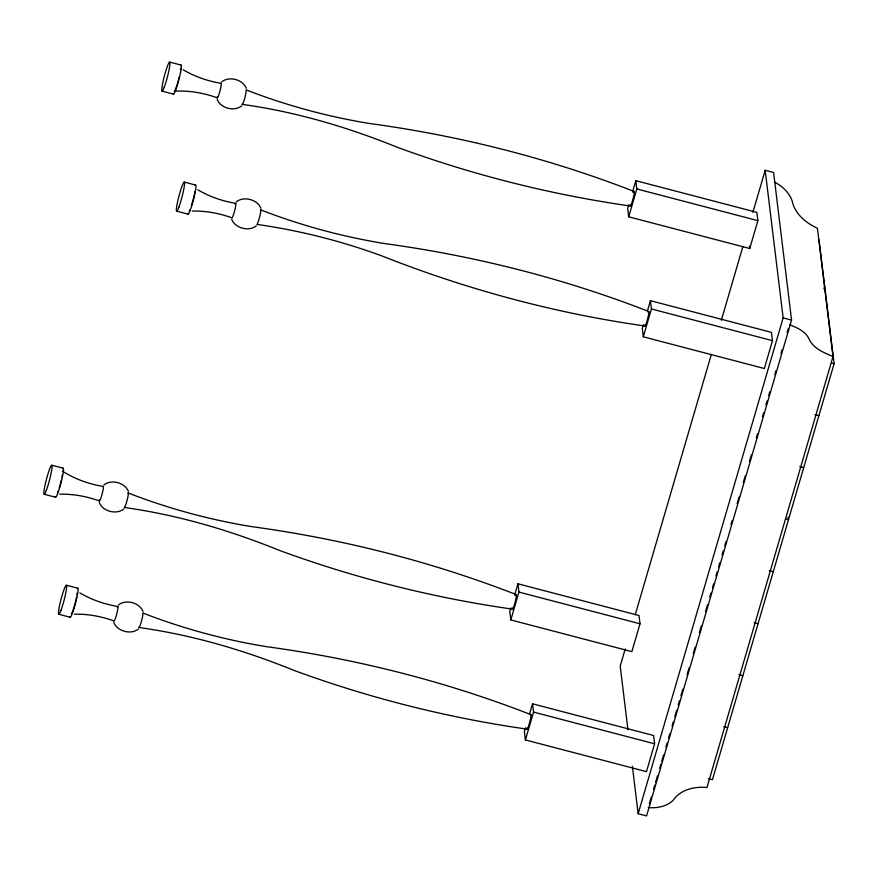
<?xml version="1.0" encoding="UTF-8"?>
<svg xmlns="http://www.w3.org/2000/svg" width="878" height="878" viewBox="0 0 878 878"><rect width="100%" height="100%" fill="white"/><g stroke="black" fill="none" stroke-linecap="round" stroke-linejoin="round"><path stroke-width="1.32" d="M510.908 607.85L509.8 611.648L510.809 619.934L631.864 651.641L640.007 623.786L638.997 615.5L517.943 583.804L514.618 595.196M628.791 204.717L627.682 208.514L628.692 216.811L749.746 248.507L757.89 220.663L756.88 212.377L635.826 180.67L632.5 192.062M510.809 619.934L518.953 592.09L517.943 583.804M628.692 216.811L636.835 188.968L635.826 180.67M525.516 727.851L524.396 731.648L525.406 739.945L646.46 771.641L654.604 743.798L653.594 735.501L532.54 703.805L529.577 713.935M643.398 324.728L642.279 328.526L643.289 336.812L764.343 368.508L772.486 340.664L771.477 332.378L650.422 300.682L647.47 310.801M525.406 739.945L533.55 712.091L532.54 703.805M643.289 336.812L651.432 308.968L650.422 300.682M625.202 649.018L620.197 666.117L627.946 729.761M635.2 614.83L711.345 354.427M721.343 320.229L742.876 246.586M752.874 212.388L765.188 170.299L773.606 172.505L791.561 320.097L646.57 815.914L638.152 813.708L632.39 766.318M638.152 813.708L783.143 317.891L765.188 170.299M649.369 803.622L651.3 797.048M653.605 789.146L654.758 785.206M655.526 782.572L657.457 775.987M659.762 768.096L660.914 764.145M661.683 761.511L663.614 754.937M665.919 747.035L667.071 743.095M668.619 737.827L669.771 733.876M672.076 725.985L673.228 722.034M674.776 716.777L676.697 710.192M678.233 704.924L679.385 700.984M680.933 695.716L682.854 689.142M687.09 674.666L689.01 668.081M693.247 653.605L695.167 647.031M699.404 632.555L701.324 625.97M705.561 611.494L707.481 604.92M709.786 597.018L710.939 593.067M712.486 587.81L713.638 583.859M715.943 575.968L717.096 572.017M718.643 566.749L719.795 562.809M722.1 554.907L723.252 550.956M724.8 545.699L725.952 541.748M730.957 524.638L732.109 520.698M737.114 503.588L739.035 497.003M743.271 482.527L745.192 475.953M749.428 461.477L751.348 454.892M756.353 437.782L757.505 433.842M762.51 416.732L763.662 412.781M765.967 404.89L767.131 400.939M768.667 395.671L769.819 391.731M774.824 374.621L775.976 370.67M780.981 353.56L782.133 349.62M787.138 332.51L788.29 328.559M823.926 288.873L824.683 286.272M774.528 182.086C783.439 186.663 791.254 194.554 793.13 204.706C797.18 215.703 807.003 223.517 817.407 228.225L833.013 356.512L706.988 787.489C694.739 786.315 680.735 789.432 673.327 800.088C666.885 806.652 657.051 808.32 648.216 807.573M819.031 239.826L834.1 363.679L712.442 779.708L708.513 778.676M221.728 81.884C229.004 75.793 242.932 79.448 246.301 88.316M241.713 105.821C234.437 111.912 220.51 108.268 217.14 99.39M236.325 201.885C243.601 195.805 257.539 199.449 260.898 208.327M256.31 225.833C249.034 231.913 235.106 228.269 231.748 219.401M103.845 485.018C111.122 478.927 125.049 482.582 128.418 491.45M123.831 508.955C116.554 515.046 102.627 511.391 99.258 502.523M118.442 605.019C125.719 598.928 139.657 602.582 143.015 611.45M138.428 628.955C131.151 635.046 117.224 631.403 113.855 622.524M192.249 211.071C205.759 210.753 219.28 213.233 231.957 217.854M59.759 494.204C73.28 493.875 86.79 496.355 99.477 500.987M74.356 614.205C87.877 613.876 101.398 616.367 114.074 620.987M242.284 104.383C295.776 111.769 347.864 127.222 397.833 147.482C473.022 175.018 551.088 194.707 630.36 206.001M644.957 326.001C554.676 313.226 466.086 289.257 381.326 255.707C341.092 240.967 299.31 230.431 256.881 224.384A7.507 0.801 -75.3 0 0 259.789 216.372A7.507 0.801 -75.3 0 0 260.415 210.061M124.402 507.506C177.894 514.903 229.981 530.345 279.95 550.605C355.14 578.152 433.205 597.83 512.478 609.134M138.998 627.518C192.491 634.904 244.578 650.346 294.547 670.605C369.737 698.153 447.802 717.842 527.074 729.135M221.157 83.333C207.845 81.149 194.839 76.693 183.217 69.779M235.765 203.334C222.441 201.15 209.436 196.694 197.813 189.78M103.275 486.467C88.843 484.085 74.74 479.059 62.426 471.091M117.871 606.468C104.559 604.284 91.553 599.817 79.931 592.913M169.652 62.086L181.066 65.071M636.835 188.968L757.89 220.663M162.057 91.125L173.46 94.122M783.143 317.891L791.561 320.097M184.259 182.086L195.662 185.082M651.432 308.968L772.486 340.664M831.477 362.987L834.1 363.679M176.654 211.137L188.057 214.122M814.96 414.646L818.889 415.678M799.748 466.657L803.688 467.678M785.854 518.997L788.477 519.688L788.17 517.109M769.337 570.667L773.266 571.688M754.136 622.667L758.065 623.698M51.769 465.219L63.183 468.204M518.953 592.09L640.007 623.786M738.925 674.677L742.854 675.698M44.174 494.259L55.577 497.244M723.713 726.677L727.653 727.708M66.377 585.22L77.78 588.205M533.55 712.091L654.604 743.798M58.771 614.26L70.174 617.245M217.36 97.853C203.608 92.848 188.858 90.313 174.217 91.235A12.029 1.273 -75.3 0 0 174.634 90.917M634.157 191.481C549.2 158.369 460.237 135.849 369.912 123.546C327.615 116.675 286.03 105.382 246.081 89.863A7.507 0.801 -75.3 0 1 244.699 98.27A7.507 0.801 -75.3 0 1 242.141 104.076M648.765 311.481C563.808 278.37 474.833 255.849 384.509 243.557C342.211 236.676 300.627 225.383 260.678 209.864M516.275 594.615C431.317 561.503 342.354 538.982 252.03 526.679C209.732 519.809 168.148 508.516 128.199 492.986M530.872 714.615C445.914 681.504 356.951 658.983 266.627 646.68C224.329 639.81 182.745 628.516 142.796 612.987A7.507 0.801 -75.3 0 1 141.413 621.394A7.507 0.801 -75.3 0 1 138.867 627.21M833.013 356.512C823.981 352.758 813.269 348.5 809.033 338.974C805.576 331.182 796.829 327.681 789.443 324.608M749.461 246.136L749.746 248.507M180.528 68.44A12.029 1.273 -75.3 0 1 180.517 69.68M179.244 76.891A12.029 1.273 -75.3 0 1 178.761 78.899M178.497 79.92A12.029 1.273 -75.3 0 1 175.238 89.83M220.894 83.531A7.507 0.801 -75.3 0 1 219.774 91.74A7.507 0.801 -75.3 0 1 217.228 96.778M180.539 65.466A15.014 1.591 -75.3 0 1 178.805 79.997A15.014 1.591 -75.3 0 1 173.185 93.518M633.521 192.348A7.507 0.801 -75.3 0 1 633.027 198.944A7.507 0.801 -75.3 0 1 630.228 204.925M117.235 607.335A7.507 0.801 -75.3 0 1 116.983 612.976A7.507 0.801 -75.3 0 1 113.942 620.691M77.231 592.804A12.029 1.273 -75.3 0 1 77.001 594.724M76.573 597.183A12.029 1.273 -75.3 0 1 75.958 600.025M75.727 601.024A12.029 1.273 -75.3 0 1 71.348 614.051M77.253 588.6A15.014 1.591 -75.3 0 1 75.519 603.131A15.014 1.591 -75.3 0 1 69.911 616.652M530.608 714.813A7.507 0.801 -75.3 0 1 529.489 723.022A7.507 0.801 -75.3 0 1 526.943 728.06M127.936 493.184A7.507 0.801 -75.3 0 1 127.069 500.449A7.507 0.801 -75.3 0 1 124.259 507.21M103.011 486.653A7.507 0.801 -75.3 0 1 101.892 494.874A7.507 0.801 -75.3 0 1 99.346 499.911M62.404 474.724A12.029 1.273 -75.3 0 1 61.976 477.182M61.361 480.025A12.029 1.273 -75.3 0 1 59.21 487.938M58.091 491.186A12.029 1.273 -75.3 0 1 57.355 492.964M62.656 468.6A15.014 1.591 -75.3 0 1 60.922 483.13A15.014 1.591 -75.3 0 1 55.303 496.652M515.638 595.482A7.507 0.801 -75.3 0 1 515.145 602.067A7.507 0.801 -75.3 0 1 512.346 608.059M235.117 204.212A7.507 0.801 -75.3 0 1 234.876 209.842A7.507 0.801 -75.3 0 1 231.825 217.557M194.883 191.591A12.029 1.273 -75.3 0 1 194.455 194.06M194.268 194.971A12.029 1.273 -75.3 0 1 191.404 205.693M189.835 209.842A12.029 1.273 -75.3 0 1 189.231 210.929M195.136 185.467A15.014 1.591 -75.3 0 1 193.401 199.997A15.014 1.591 -75.3 0 1 187.793 213.519M648.118 312.359A7.507 0.801 -75.3 0 1 647.635 318.944A7.507 0.801 -75.3 0 1 644.825 324.937M164.252 87.163A15.014 1.591 -75.3 0 0 169.926 62.689A15.014 1.591 -75.3 0 0 163.385 79.986A15.014 1.591 -75.3 0 0 164.252 87.163M60.977 610.287A15.014 1.591 -75.3 0 0 66.64 585.824A15.014 1.591 -75.3 0 0 60.099 603.109A15.014 1.591 -75.3 0 0 60.977 610.287M46.369 490.286A15.014 1.591 -75.3 0 0 52.043 465.812A15.014 1.591 -75.3 0 0 45.502 483.109A15.014 1.591 -75.3 0 0 46.369 490.286M178.86 207.164A15.014 1.591 -75.3 0 0 184.523 182.69A15.014 1.591 -75.3 0 0 177.982 199.986A15.014 1.591 -75.3 0 0 178.86 207.164"/></g></svg>
